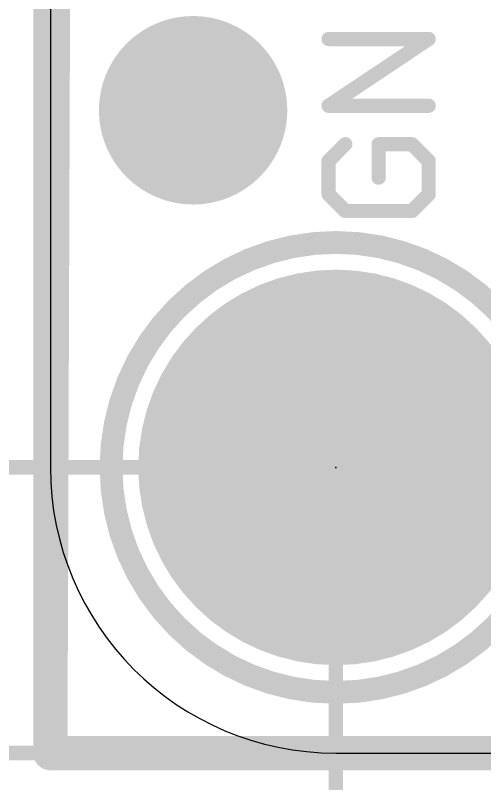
# Model space of a CAD drawing. Extents: x -8.2 to 30.2, y -5.3 to 52.8.
# Drawn here: x -0.31 to 3.86, y -0.27 to 6.56 of the extents above; entities that cross this region are included whole.
import ezdxf

# ---------------------------------------------------------------- set-up
doc = ezdxf.new("R2010")
doc.units = 0
for name, color, linetype in [('1', 12, 'CONTINUOUS'), ('16', 5, 'CONTINUOUS'), ('17', 110, 'CONTINUOUS'), ('20', 53, 'CONTINUOUS'), ('21', 40, 'CONTINUOUS'), ('23', 53, 'CONTINUOUS'), ('47', 253, 'CONTINUOUS')]:
    doc.layers.add(name, color=color, linetype=linetype)

# ---------------------------------------------------------------- blocks, each defined once
blk = doc.blocks.new('ROUNDP')
at = {"const_width": 0.5}
blk.add_lwpolyline([(0, -0.25, 1), (0, 0.25, 1), (0, -0.25)], format="xyb", dxfattribs=at)

msp = doc.modelspace()

# ---------------------------------------------------------------- linework, layer by layer
at = {"layer": '1', "const_width": 0.3048}
for points in [[(0, 0), (0.127, 36.703)], [(25.4, 0), (0, 0)]]:
    msp.add_lwpolyline(points, dxfattribs=at)
at = {"layer": '1', "const_width": 0.1524}
for points in [[(0, 0.0762, 1), (0, -0.0762)], [(-0.0762, 0.0003, 1), (0.0762, -0.0003)]]:
    msp.add_lwpolyline(points, format="xyb", dxfattribs=at)
at = {"layer": '16', "const_width": 0.3048}
for points in [[(0, 0), (0, 36.703)], [(25.4, 0), (0, 0)]]:
    msp.add_lwpolyline(points, dxfattribs=at)
at = {"layer": '16', "const_width": 0.1524}
for points in [[(0, 0.0762, 1), (0, -0.0762)], [(-0.0762, 0, 1), (0.0762, 0)]]:
    msp.add_lwpolyline(points, format="xyb", dxfattribs=at)
at = {"layer": '20'}
for p, q in [((0, 41.148), (0, 2.54)), ((2.54, 0), (22.86, 0))]:
    msp.add_line(p, q, dxfattribs=at)
msp.add_arc((2.54, 2.54), 2.54, 180, 270, dxfattribs=at)
at = {"layer": '21'}
for points, const_width in [([(2.4757, 6.3802, 1), (2.4757, 6.3167)], 0.0635), ([(3.3831, 6.322, 1), (3.3479, 6.3748)], 0.0635), ([(3.3655, 6.3167, 1), (3.3655, 6.3802)], 0.0635), ([(2.4757, 5.787, 1), (2.4757, 5.7235)], 0.0635), ([(2.4581, 5.7817, 1), (2.4934, 5.7288)], 0.0635), ([(3.3655, 5.7235, 1), (3.3655, 5.787)], 0.0635), ([(2.6465, 5.3904, 1), (2.6016, 5.4353)], 0.0635), ([(2.9206, 5.4446, 1), (2.9206, 5.3811)], 0.0635), ([(2.9524, 5.4129, 1), (2.8889, 5.4129)], 0.0635), ([(3.2397, 5.4353, 1), (3.1948, 5.3904)], 0.0635), ([(3.2172, 5.3811, 1), (3.2172, 5.4446)], 0.0635), ([(2.5075, 5.2646, 1), (2.444, 5.2646)], 0.0635), ([(3.3973, 5.2646, 1), (3.3338, 5.2646)], 0.0635), ([(2.4533, 5.2871, 1), (2.4982, 5.2421)], 0.0635), ([(3.343, 5.2421, 1), (3.388, 5.2871)], 0.0635), ([(2.8889, 5.1163, 1), (2.9524, 5.1163)], 0.0635), ([(2.444, 4.968, 1), (2.5075, 4.968)], 0.0635), ([(2.4982, 4.9905, 1), (2.4533, 4.9456)], 0.0635), ([(3.3338, 4.968, 1), (3.3973, 4.968)], 0.0635), ([(3.388, 4.9456, 1), (3.343, 4.9905)], 0.0635), ([(2.624, 4.8515, 1), (2.624, 4.788)], 0.0635), ([(2.6016, 4.7973, 1), (2.6465, 4.8422)], 0.0635), ([(3.1948, 4.8422, 1), (3.2397, 4.7973)], 0.0635), ([(3.2172, 4.788, 1), (3.2172, 4.8515)], 0.0635), ([(2.54, 0.54, 1), (2.54, 4.54, 1), (2.54, 0.54)], 0.2032)]:
    msp.add_lwpolyline(points, format="xyb", dxfattribs=dict(at, const_width=const_width))
at = {"layer": '21', "const_width": 0.127}
for points in [[(2.4757, 5.7552), (3.3655, 6.3484)], [(3.3655, 6.3484), (2.4757, 6.3484)], [(3.3655, 5.7552), (2.4757, 5.7552)], [(2.624, 5.4129), (2.4757, 5.2646)], [(3.2172, 5.4129), (2.9206, 5.4129)], [(2.9206, 5.4129), (2.9206, 5.1163)], [(3.3655, 5.2646), (3.2172, 5.4129)], [(2.4757, 5.2646), (2.4757, 4.968)], [(3.3655, 4.968), (3.3655, 5.2646)], [(2.4757, 4.968), (2.624, 4.8197)], [(3.2172, 4.8197), (3.3655, 4.968)], [(2.624, 4.8197), (3.2172, 4.8197)]]:
    msp.add_lwpolyline(points, dxfattribs=at)
at = {"layer": '23'}
msp.add_point((2.54, 2.54), dxfattribs=at)
at = {"layer": '47', "const_width": 0.13}
for points in [[(12.7, 2.54), (-4.109, 2.54)], [(2.54, 2.54), (2.54, -5.252)], [(0, 0), (-7.792, 0)], [(12.827, 0), (-4.109, 0)]]:
    msp.add_lwpolyline(points, dxfattribs=at)
at = {"layer": '47', "const_width": 0.065}
for points in [[(2.5725, 2.54, 1), (2.5075, 2.54)], [(0, -0.0325, 1), (0, 0.0325)]]:
    msp.add_lwpolyline(points, format="xyb", dxfattribs=at)

# ---------------------------------------------------------------- block references
at = {"layer": '17'}
for p, xscale, yscale in [((1.27, 5.715), 1.6764, 1.6764), ((1.27, 5.715), 1.6764, 1.6764), ((2.54, 2.54), 3.516, 3.516), ((2.54, 2.54), 3.516, 3.516)]:
    msp.add_blockref('ROUNDP', p, dxfattribs=dict(at, xscale=xscale, yscale=yscale))

doc.saveas('drawing.dxf')
